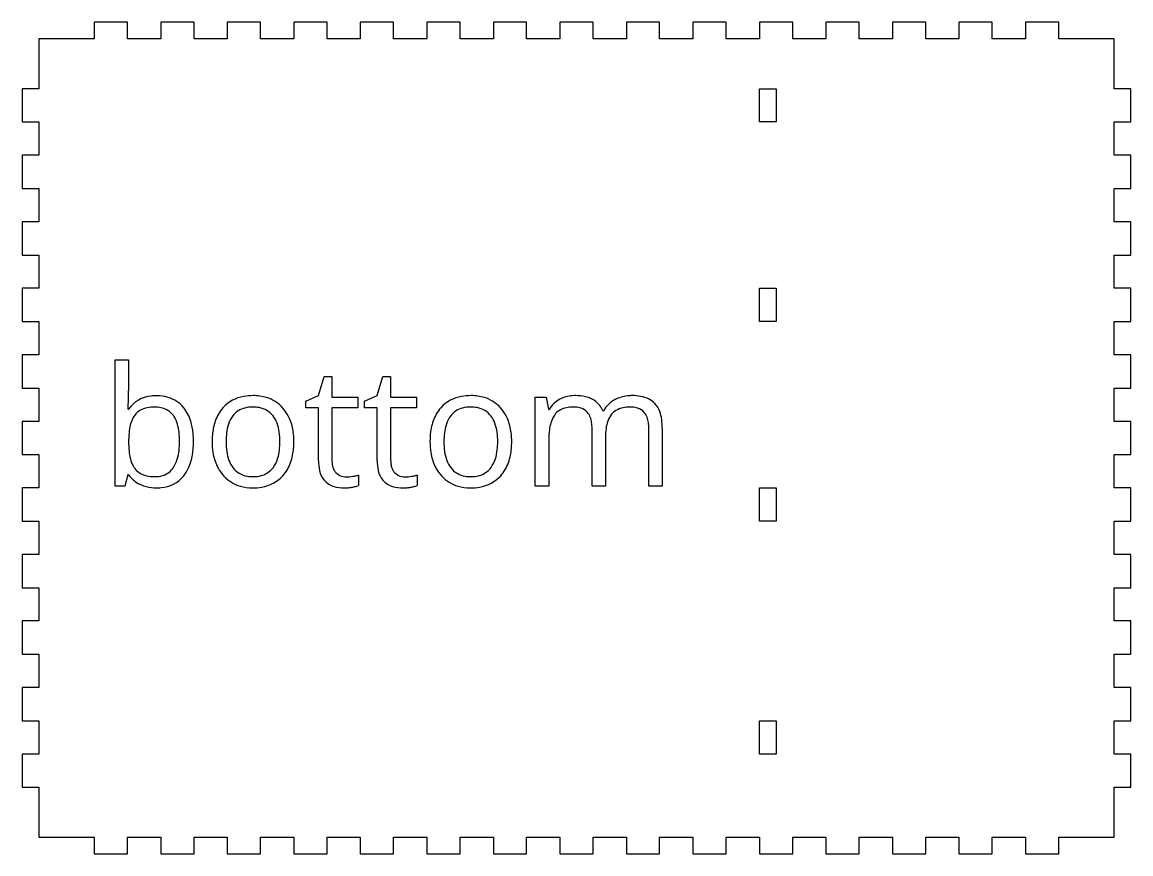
# Model space of a CAD drawing. Header units: millimetres. Extents: x 28 to 592, y 116 to 590.
# Drawn here: x 383.9 to 583.9, y 439.5 to 589.5 of the extents above; entities that cross this region are included whole.
import ezdxf

# ---------------------------------------------------------------- set-up
doc = ezdxf.new("R2010")
doc.units = ezdxf.units.MM
for name, color, linetype in [('back_outsideCutPath', 7, 'Continuous'), ('bottom_labelLayer', 7, 'Continuous'), ('bottom_outsideCutPath', 7, 'Continuous')]:
    doc.layers.add(name, color=color, linetype=linetype)

msp = doc.modelspace()

# ---------------------------------------------------------------- linework, layer by layer
at = {"layer": 'back_outsideCutPath', "color": 18, "linetype": 'Continuous', "lineweight": 25, "true_color": 0x000000}
for points in [[(516.94, 571.54), (516.94, 577.54)], [(516.94, 577.54), (519.94, 577.54)], [(519.94, 577.54), (519.94, 571.54)], [(519.94, 571.54), (516.94, 571.54)], [(516.94, 535.54), (516.94, 541.54)], [(516.94, 541.54), (519.94, 541.54)], [(519.94, 541.54), (519.94, 535.54)], [(519.94, 535.54), (516.94, 535.54)], [(516.94, 499.54), (516.94, 505.54)], [(516.94, 505.54), (519.94, 505.54)], [(519.94, 505.54), (519.94, 499.54)], [(519.94, 499.54), (516.94, 499.54)], [(516.94, 457.54), (516.94, 463.54)], [(516.94, 463.54), (519.94, 463.54)], [(519.94, 463.54), (519.94, 457.54)], [(519.94, 457.54), (516.94, 457.54)]]:
    msp.add_lwpolyline(points, dxfattribs=at)
at = {"layer": 'bottom_labelLayer', "color": 18, "linetype": 'Continuous', "lineweight": 25, "true_color": 0x000000}
for points in [[(400.71, 505.83), (400.71, 528.62)], [(400.71, 528.62), (403.14, 528.62)], [(403.14, 528.62), (403.14, 523.09)], [(437.39, 522.18), (438.41, 525.61)], [(438.41, 525.61), (439.82, 525.61)], [(439.82, 525.61), (439.82, 521.89)], [(447.98, 522.18), (449.01, 525.61)], [(449.01, 525.61), (450.41, 525.61)], [(450.41, 525.61), (450.41, 521.89)], [(435.09, 521.17), (437.39, 522.18)], [(445.68, 521.17), (447.98, 522.18)], [(435.09, 520), (435.09, 521.17)], [(439.82, 521.89), (444.48, 521.89)], [(444.48, 521.89), (444.48, 520)], [(445.68, 520), (445.68, 521.17)], [(450.41, 521.89), (455.07, 521.89)], [(455.07, 521.89), (455.07, 520)], [(476.51, 505.83), (476.51, 521.89)], [(476.51, 521.89), (478.49, 521.89)], [(478.49, 521.89), (478.89, 519.69)], [(403.02, 519.75), (403.14, 519.75)], [(437.39, 520), (435.09, 520)], [(437.39, 510.44), (437.39, 520)], [(444.48, 520), (439.82, 520)], [(439.82, 520), (439.82, 510.55)], [(447.98, 520), (445.68, 520)], [(447.98, 510.44), (447.98, 520)], [(455.07, 520), (450.41, 520)], [(450.41, 520), (450.41, 510.55)], [(478.89, 519.69), (479.01, 519.69)], [(488.67, 519.45), (488.79, 519.45)], [(486.74, 505.83), (486.74, 516.27)], [(496.98, 505.83), (496.98, 516.27)], [(499.41, 516.3), (499.41, 505.83)], [(478.95, 514.25), (478.95, 505.83)], [(489.17, 514.8), (489.17, 505.83)], [(402.97, 507.9), (402.45, 505.83)], [(403.14, 507.9), (402.97, 507.9)], [(444.6, 507.84), (444.6, 505.98)], [(455.19, 507.84), (455.19, 505.98)], [(402.45, 505.83), (400.71, 505.83)], [(478.95, 505.83), (476.51, 505.83)], [(489.17, 505.83), (486.74, 505.83)], [(499.41, 505.83), (496.98, 505.83)]]:
    msp.add_lwpolyline(points, dxfattribs=at)
for points in [[(403.11, 521.37), (403.13, 521.94), (403.14, 522.52), (403.14, 523.09)], [(407.18, 522.09), (405.55, 521.94), (404.07, 521.09), (403.14, 519.75)], [(408.18, 522.15), (407.84, 522.15), (407.51, 522.13), (407.18, 522.09)], [(410.27, 521.87), (409.59, 522.06), (408.89, 522.16), (408.18, 522.15)], [(423.92, 522.03), (422.47, 521.8), (421.14, 521.08), (420.16, 519.99)], [(425.61, 522.18), (425.04, 522.18), (424.48, 522.13), (423.92, 522.03)], [(428.01, 521.84), (427.23, 522.07), (426.42, 522.19), (425.61, 522.18)], [(463.22, 522.03), (461.77, 521.8), (460.45, 521.08), (459.46, 519.99)], [(464.91, 522.18), (464.34, 522.18), (463.78, 522.13), (463.22, 522.03)], [(467.31, 521.84), (466.53, 522.07), (465.73, 522.19), (464.91, 522.18)], [(483.23, 522.16), (482.43, 522.11), (481.65, 521.89), (480.95, 521.52)], [(483.75, 522.18), (483.58, 522.18), (483.4, 522.17), (483.23, 522.16)], [(485.54, 521.99), (484.95, 522.12), (484.35, 522.18), (483.75, 522.18)], [(493.13, 522.13), (492.34, 522.05), (491.57, 521.82), (490.87, 521.45)], [(493.98, 522.18), (493.69, 522.18), (493.41, 522.16), (493.13, 522.13)], [(495.51, 522.05), (495, 522.14), (494.49, 522.18), (493.98, 522.18)], [(497.03, 521.54), (496.55, 521.79), (496.04, 521.96), (495.51, 522.05)], [(403.03, 519.84), (403.07, 520.35), (403.1, 520.86), (403.11, 521.37)], [(407.83, 520.11), (407.38, 520.12), (406.94, 520.08), (406.5, 519.99)], [(408.97, 520), (408.59, 520.08), (408.21, 520.12), (407.83, 520.11)], [(411.23, 518.57), (410.69, 519.33), (409.88, 519.84), (408.97, 520)], [(413.09, 519.99), (412.37, 520.89), (411.39, 521.55), (410.27, 521.87)], [(425.54, 520.11), (425.05, 520.12), (424.57, 520.06), (424.1, 519.94)], [(426.71, 520.01), (426.32, 520.08), (425.93, 520.11), (425.54, 520.11)], [(429.19, 518.52), (428.58, 519.31), (427.69, 519.84), (426.71, 520.01)], [(430.97, 519.94), (430.18, 520.84), (429.15, 521.5), (428.01, 521.84)], [(464.84, 520.11), (464.35, 520.12), (463.87, 520.06), (463.4, 519.94)], [(466.01, 520.01), (465.62, 520.08), (465.23, 520.11), (464.84, 520.11)], [(468.49, 518.52), (467.88, 519.31), (466.99, 519.84), (466.01, 520.01)], [(470.27, 519.94), (469.48, 520.84), (468.46, 521.5), (467.31, 521.84)], [(480.95, 521.52), (480.14, 521.11), (479.47, 520.47), (479.01, 519.69)], [(483.36, 520.11), (482.94, 520.12), (482.52, 520.08), (482.11, 519.99)], [(483.81, 520.1), (483.66, 520.11), (483.51, 520.11), (483.36, 520.11)], [(484.75, 519.92), (484.44, 520.01), (484.13, 520.07), (483.81, 520.1)], [(487.41, 521.13), (486.86, 521.55), (486.22, 521.85), (485.54, 521.99)], [(488.67, 519.45), (488.4, 520.11), (487.97, 520.69), (487.41, 521.13)], [(490.7, 521.35), (489.91, 520.9), (489.25, 520.25), (488.79, 519.45)], [(490.87, 521.45), (490.81, 521.42), (490.76, 521.38), (490.7, 521.35)], [(493.61, 520.11), (493.18, 520.12), (492.76, 520.08), (492.34, 519.99)], [(494.03, 520.1), (493.89, 520.11), (493.75, 520.11), (493.61, 520.11)], [(494.97, 519.92), (494.66, 520.02), (494.35, 520.08), (494.03, 520.1)], [(498.06, 520.78), (497.76, 521.09), (497.41, 521.34), (497.03, 521.54)], [(498.95, 519.31), (498.76, 519.86), (498.45, 520.36), (498.06, 520.78)], [(403.02, 519.75), (403.03, 519.78), (403.03, 519.81), (403.03, 519.84)], [(404.24, 518.68), (403.98, 518.34), (403.78, 517.95), (403.64, 517.54)], [(405.18, 519.51), (404.81, 519.3), (404.5, 519.02), (404.24, 518.68)], [(406.5, 519.99), (406.04, 519.91), (405.59, 519.74), (405.18, 519.51)], [(411.34, 518.41), (411.3, 518.47), (411.27, 518.52), (411.23, 518.57)], [(411.94, 517.05), (411.81, 517.53), (411.6, 517.99), (411.34, 518.41)], [(414.35, 517.57), (414.09, 518.45), (413.66, 519.27), (413.09, 519.99)], [(419.34, 518.84), (418.9, 518.06), (418.59, 517.2), (418.42, 516.31)], [(420.16, 519.99), (419.85, 519.64), (419.57, 519.25), (419.34, 518.84)], [(421.93, 518.55), (421.59, 518.09), (421.33, 517.58), (421.15, 517.04)], [(424.1, 519.94), (423.24, 519.74), (422.48, 519.24), (421.93, 518.55)], [(429.92, 517.19), (429.75, 517.67), (429.5, 518.12), (429.19, 518.52)], [(432.62, 516.73), (432.33, 517.92), (431.77, 519.02), (430.97, 519.94)], [(458.64, 518.84), (458.2, 518.06), (457.89, 517.2), (457.72, 516.31)], [(459.46, 519.99), (459.15, 519.64), (458.87, 519.25), (458.64, 518.84)], [(461.24, 518.55), (460.89, 518.09), (460.63, 517.58), (460.46, 517.04)], [(463.4, 519.94), (462.54, 519.74), (461.78, 519.24), (461.24, 518.55)], [(469.22, 517.19), (469.05, 517.67), (468.8, 518.12), (468.49, 518.52)], [(471.92, 516.73), (471.64, 517.92), (471.07, 519.02), (470.27, 519.94)], [(480.01, 518.74), (479.75, 518.4), (479.54, 518.01), (479.4, 517.59)], [(480.76, 519.45), (480.47, 519.25), (480.22, 519.02), (480.01, 518.74)], [(482.11, 519.99), (481.63, 519.9), (481.17, 519.71), (480.76, 519.45)], [(485.92, 519.15), (485.61, 519.51), (485.2, 519.78), (484.75, 519.92)], [(486.42, 518.3), (486.3, 518.61), (486.13, 518.9), (485.92, 519.15)], [(486.67, 517.33), (486.62, 517.66), (486.54, 517.99), (486.42, 518.3)], [(490.26, 518.81), (489.96, 518.44), (489.73, 518.02), (489.57, 517.58)], [(491.01, 519.47), (490.72, 519.29), (490.47, 519.07), (490.26, 518.81)], [(492.34, 519.99), (491.87, 519.9), (491.42, 519.72), (491.01, 519.47)], [(496.16, 519.15), (495.84, 519.52), (495.43, 519.78), (494.97, 519.92)], [(496.66, 518.3), (496.54, 518.61), (496.37, 518.9), (496.16, 519.15)], [(496.91, 517.33), (496.86, 517.66), (496.78, 517.99), (496.66, 518.3)], [(499.31, 517.85), (499.24, 518.35), (499.13, 518.84), (498.95, 519.31)], [(403.31, 516.21), (403.23, 515.7), (403.18, 515.18), (403.16, 514.67)], [(403.64, 517.54), (403.49, 517.1), (403.38, 516.66), (403.31, 516.21)], [(412.24, 515.54), (412.18, 516.05), (412.08, 516.55), (411.94, 517.05)], [(414.78, 515.38), (414.71, 516.12), (414.57, 516.85), (414.35, 517.57)], [(418.42, 516.31), (418.27, 515.51), (418.19, 514.69), (418.2, 513.87)], [(421.15, 517.04), (420.99, 516.53), (420.88, 516.02), (420.81, 515.49)], [(430.32, 515.6), (430.24, 516.15), (430.11, 516.68), (429.92, 517.19)], [(432.95, 514.26), (432.93, 515.09), (432.82, 515.92), (432.62, 516.73)], [(457.72, 516.31), (457.57, 515.51), (457.5, 514.69), (457.5, 513.87)], [(460.46, 517.04), (460.29, 516.53), (460.18, 516.02), (460.12, 515.49)], [(469.62, 515.6), (469.54, 516.15), (469.41, 516.68), (469.22, 517.19)], [(472.25, 514.26), (472.23, 515.09), (472.12, 515.92), (471.92, 516.73)], [(479.09, 516.32), (479.02, 515.82), (478.97, 515.32), (478.96, 514.82)], [(479.4, 517.59), (479.26, 517.18), (479.16, 516.75), (479.09, 516.32)], [(486.74, 516.27), (486.74, 516.63), (486.72, 516.98), (486.67, 517.33)], [(489.27, 516.27), (489.2, 515.79), (489.17, 515.31), (489.17, 514.82)], [(489.57, 517.58), (489.43, 517.15), (489.32, 516.72), (489.27, 516.27)], [(496.98, 516.27), (496.98, 516.63), (496.96, 516.98), (496.91, 517.33)], [(499.41, 516.3), (499.41, 516.82), (499.38, 517.34), (499.31, 517.85)], [(403.16, 514.67), (403.15, 514.4), (403.14, 514.14), (403.14, 513.87)], [(412.33, 513.9), (412.33, 514.45), (412.3, 515), (412.24, 515.54)], [(414.84, 513.87), (414.85, 514.37), (414.82, 514.88), (414.78, 515.38)], [(420.81, 515.49), (420.75, 514.95), (420.72, 514.41), (420.72, 513.87)], [(430.43, 513.87), (430.43, 514.45), (430.4, 515.03), (430.32, 515.6)], [(432.95, 513.87), (432.95, 514), (432.95, 514.13), (432.95, 514.26)], [(460.12, 515.49), (460.05, 514.95), (460.02, 514.41), (460.02, 513.87)], [(469.73, 513.87), (469.74, 514.45), (469.7, 515.03), (469.62, 515.6)], [(472.25, 513.87), (472.25, 514), (472.25, 514.13), (472.25, 514.26)], [(478.96, 514.82), (478.95, 514.63), (478.95, 514.44), (478.95, 514.25)], [(489.17, 514.82), (489.17, 514.81), (489.17, 514.8), (489.17, 514.8)], [(403.14, 513.87), (403.14, 513.32), (403.17, 512.76), (403.22, 512.21)], [(403.22, 512.21), (403.27, 511.73), (403.35, 511.25), (403.47, 510.77)], [(411.92, 510.7), (412.07, 511.21), (412.18, 511.74), (412.24, 512.27)], [(412.24, 512.27), (412.3, 512.81), (412.33, 513.36), (412.33, 513.9)], [(414.66, 511.47), (414.79, 512.27), (414.85, 513.07), (414.84, 513.87)], [(418.2, 513.87), (418.2, 513.21), (418.25, 512.55), (418.35, 511.9)], [(420.72, 513.87), (420.72, 513.28), (420.76, 512.7), (420.84, 512.11)], [(420.84, 512.11), (420.91, 511.56), (421.05, 511.02), (421.24, 510.5)], [(430.01, 510.76), (430.17, 511.29), (430.29, 511.83), (430.35, 512.39)], [(430.35, 512.39), (430.41, 512.88), (430.43, 513.38), (430.43, 513.87)], [(432.73, 511.43), (432.88, 512.23), (432.96, 513.05), (432.95, 513.87)], [(457.5, 513.87), (457.5, 513.21), (457.55, 512.55), (457.65, 511.9)], [(460.02, 513.87), (460.02, 513.28), (460.06, 512.7), (460.14, 512.11)], [(460.14, 512.11), (460.21, 511.56), (460.35, 511.02), (460.54, 510.5)], [(469.31, 510.76), (469.48, 511.29), (469.59, 511.83), (469.65, 512.39)], [(469.65, 512.39), (469.71, 512.88), (469.73, 513.38), (469.73, 513.87)], [(472.03, 511.43), (472.18, 512.23), (472.26, 513.05), (472.25, 513.87)], [(403.47, 510.77), (403.58, 510.34), (403.74, 509.91), (403.95, 509.51)], [(411.23, 509.21), (411.53, 509.67), (411.76, 510.17), (411.92, 510.7)], [(413.97, 509.17), (414.3, 509.9), (414.53, 510.68), (414.66, 511.47)], [(418.35, 511.9), (418.49, 511.05), (418.74, 510.23), (419.11, 509.45)], [(421.24, 510.5), (421.41, 510.03), (421.65, 509.59), (421.95, 509.19)], [(429.19, 509.18), (429.55, 509.66), (429.83, 510.19), (430.01, 510.76)], [(431.78, 508.85), (432.24, 509.65), (432.56, 510.52), (432.73, 511.43)], [(437.39, 510.44), (437.38, 509.84), (437.45, 509.24), (437.58, 508.66)], [(439.82, 510.55), (439.82, 510.26), (439.84, 509.97), (439.89, 509.69)], [(447.98, 510.44), (447.97, 509.84), (448.04, 509.24), (448.17, 508.66)], [(450.41, 510.55), (450.41, 510.26), (450.43, 509.97), (450.48, 509.69)], [(457.65, 511.9), (457.79, 511.05), (458.04, 510.23), (458.41, 509.45)], [(460.54, 510.5), (460.71, 510.03), (460.95, 509.59), (461.25, 509.19)], [(468.49, 509.18), (468.85, 509.66), (469.13, 510.19), (469.31, 510.76)], [(471.08, 508.85), (471.54, 509.65), (471.86, 510.52), (472.03, 511.43)], [(403.95, 509.51), (404.05, 509.35), (404.15, 509.18), (404.27, 509.03)], [(404.27, 509.03), (404.72, 508.45), (405.35, 508.03), (406.06, 507.82)], [(409.26, 507.76), (410.07, 507.99), (410.77, 508.5), (411.23, 509.21)], [(413.08, 507.73), (413.43, 508.17), (413.73, 508.65), (413.97, 509.17)], [(419.11, 509.45), (419.16, 509.33), (419.22, 509.22), (419.28, 509.1)], [(419.28, 509.1), (419.84, 508.05), (420.67, 507.17), (421.69, 506.55)], [(421.95, 509.19), (422.58, 508.36), (423.51, 507.81), (424.55, 507.66)], [(427.06, 507.76), (427.91, 507.98), (428.66, 508.48), (429.19, 509.18)], [(430.97, 507.74), (431.28, 508.08), (431.55, 508.46), (431.78, 508.85)], [(437.58, 508.66), (437.83, 507.29), (438.84, 506.18), (440.18, 505.79)], [(439.89, 509.69), (439.94, 509.39), (440.03, 509.11), (440.16, 508.84)], [(440.16, 508.84), (440.25, 508.65), (440.37, 508.48), (440.51, 508.32)], [(440.51, 508.32), (440.87, 507.92), (441.36, 507.65), (441.9, 507.58)], [(448.17, 508.66), (448.42, 507.29), (449.43, 506.18), (450.77, 505.79)], [(450.48, 509.69), (450.53, 509.39), (450.62, 509.11), (450.75, 508.84)], [(450.75, 508.84), (450.84, 508.65), (450.96, 508.48), (451.1, 508.32)], [(451.1, 508.32), (451.46, 507.92), (451.95, 507.65), (452.49, 507.58)], [(458.41, 509.45), (458.47, 509.33), (458.52, 509.22), (458.59, 509.1)], [(458.59, 509.1), (459.14, 508.05), (459.97, 507.17), (460.99, 506.55)], [(461.25, 509.19), (461.88, 508.36), (462.81, 507.81), (463.85, 507.66)], [(466.36, 507.76), (467.21, 507.98), (467.96, 508.48), (468.49, 509.18)], [(470.27, 507.74), (470.58, 508.08), (470.85, 508.46), (471.08, 508.85)], [(403.14, 507.9), (403.7, 507.12), (404.45, 506.51), (405.32, 506.12)], [(405.32, 506.12), (405.64, 505.97), (405.98, 505.85), (406.33, 505.76)], [(406.06, 507.82), (406.49, 507.69), (406.94, 507.61), (407.39, 507.59)], [(407.39, 507.59), (407.55, 507.58), (407.72, 507.57), (407.89, 507.57)], [(407.89, 507.57), (408.35, 507.57), (408.82, 507.63), (409.26, 507.76)], [(408.99, 505.58), (410.59, 505.69), (412.08, 506.47), (413.08, 507.73)], [(421.69, 506.55), (422.17, 506.25), (422.69, 506.02), (423.24, 505.86)], [(424.55, 507.66), (424.88, 507.6), (425.23, 507.57), (425.57, 507.57)], [(425.57, 507.57), (426.07, 507.57), (426.57, 507.63), (427.06, 507.76)], [(427.16, 505.68), (428.63, 505.91), (429.98, 506.64), (430.97, 507.74)], [(441.9, 507.58), (442.06, 507.56), (442.23, 507.54), (442.4, 507.54)], [(442.4, 507.54), (442.79, 507.54), (443.18, 507.57), (443.57, 507.63)], [(443.57, 507.63), (443.59, 507.63), (443.62, 507.64), (443.64, 507.64)], [(443.64, 507.64), (443.76, 507.66), (443.88, 507.68), (443.99, 507.7)], [(443.99, 507.7), (444.1, 507.72), (444.2, 507.74), (444.31, 507.76)], [(444.31, 507.76), (444.39, 507.78), (444.48, 507.8), (444.56, 507.83)], [(444.56, 507.83), (444.57, 507.83), (444.59, 507.83), (444.6, 507.84)], [(452.49, 507.58), (452.65, 507.56), (452.82, 507.54), (452.99, 507.54)], [(452.99, 507.54), (453.38, 507.54), (453.77, 507.57), (454.16, 507.63)], [(454.16, 507.63), (454.18, 507.63), (454.21, 507.64), (454.23, 507.64)], [(454.23, 507.64), (454.35, 507.66), (454.47, 507.68), (454.59, 507.7)], [(454.59, 507.7), (454.69, 507.72), (454.79, 507.74), (454.9, 507.76)], [(454.9, 507.76), (454.98, 507.78), (455.07, 507.8), (455.15, 507.83)], [(455.15, 507.83), (455.17, 507.83), (455.18, 507.83), (455.19, 507.84)], [(460.99, 506.55), (461.47, 506.25), (462, 506.02), (462.54, 505.86)], [(463.85, 507.66), (464.18, 507.6), (464.53, 507.57), (464.87, 507.57)], [(464.87, 507.57), (465.37, 507.57), (465.87, 507.63), (466.36, 507.76)], [(466.46, 505.68), (467.93, 505.91), (469.28, 506.64), (470.27, 507.74)], [(406.33, 505.76), (406.93, 505.61), (407.56, 505.53), (408.18, 505.54)], [(408.18, 505.54), (408.45, 505.54), (408.72, 505.55), (408.99, 505.58)], [(423.24, 505.86), (423.98, 505.64), (424.74, 505.53), (425.51, 505.54)], [(425.51, 505.54), (426.06, 505.54), (426.61, 505.58), (427.16, 505.68)], [(440.18, 505.79), (440.78, 505.61), (441.41, 505.53), (442.05, 505.54)], [(442.05, 505.54), (442.07, 505.54), (442.1, 505.54), (442.13, 505.54)], [(442.13, 505.54), (442.33, 505.54), (442.54, 505.55), (442.74, 505.57)], [(442.74, 505.57), (442.97, 505.59), (443.2, 505.62), (443.43, 505.66)], [(443.43, 505.66), (443.48, 505.67), (443.53, 505.68), (443.58, 505.69)], [(443.58, 505.69), (443.71, 505.71), (443.84, 505.74), (443.97, 505.77)], [(443.97, 505.77), (444.09, 505.8), (444.2, 505.83), (444.31, 505.86)], [(444.31, 505.86), (444.41, 505.9), (444.5, 505.93), (444.6, 505.98)], [(450.77, 505.79), (451.37, 505.61), (452, 505.53), (452.64, 505.54)], [(452.64, 505.54), (452.67, 505.54), (452.69, 505.54), (452.72, 505.54)], [(452.72, 505.54), (452.93, 505.54), (453.13, 505.55), (453.34, 505.57)], [(453.34, 505.57), (453.56, 505.59), (453.79, 505.62), (454.02, 505.66)], [(454.02, 505.66), (454.07, 505.67), (454.12, 505.68), (454.17, 505.69)], [(454.17, 505.69), (454.3, 505.71), (454.43, 505.74), (454.56, 505.77)], [(454.56, 505.77), (454.68, 505.8), (454.79, 505.83), (454.9, 505.86)], [(454.9, 505.86), (455, 505.9), (455.09, 505.93), (455.19, 505.98)], [(462.54, 505.86), (463.28, 505.64), (464.04, 505.53), (464.81, 505.54)], [(464.81, 505.54), (465.36, 505.54), (465.92, 505.58), (466.46, 505.68)]]:
    msp.add_open_spline(points, degree=3, dxfattribs=at)
at = {"layer": 'bottom_outsideCutPath', "color": 18, "linetype": 'Continuous', "lineweight": 25, "true_color": 0x000000}
for points in [[(402.94, 589.54), (396.94, 589.54)], [(396.94, 589.54), (396.94, 586.54)], [(402.94, 586.54), (402.94, 589.54)], [(414.94, 589.54), (408.94, 589.54)], [(408.94, 589.54), (408.94, 586.54)], [(414.94, 586.54), (414.94, 589.54)], [(426.94, 589.54), (420.94, 589.54)], [(420.94, 589.54), (420.94, 586.54)], [(426.94, 586.54), (426.94, 589.54)], [(438.94, 589.54), (432.94, 589.54)], [(432.94, 589.54), (432.94, 586.54)], [(438.94, 586.54), (438.94, 589.54)], [(450.94, 589.54), (444.94, 589.54)], [(444.94, 589.54), (444.94, 586.54)], [(450.94, 586.54), (450.94, 589.54)], [(462.94, 589.54), (456.94, 589.54)], [(456.94, 589.54), (456.94, 586.54)], [(462.94, 586.54), (462.94, 589.54)], [(474.94, 589.54), (468.94, 589.54)], [(468.94, 589.54), (468.94, 586.54)], [(474.94, 586.54), (474.94, 589.54)], [(486.94, 589.54), (480.94, 589.54)], [(480.94, 589.54), (480.94, 586.54)], [(486.94, 586.54), (486.94, 589.54)], [(498.94, 589.54), (492.94, 589.54)], [(492.94, 589.54), (492.94, 586.54)], [(498.94, 586.54), (498.94, 589.54)], [(510.94, 589.54), (504.94, 589.54)], [(504.94, 589.54), (504.94, 586.54)], [(510.94, 586.54), (510.94, 589.54)], [(522.94, 589.54), (516.94, 589.54)], [(516.94, 589.54), (516.94, 586.54)], [(522.94, 586.54), (522.94, 589.54)], [(534.94, 589.54), (528.94, 589.54)], [(528.94, 589.54), (528.94, 586.54)], [(534.94, 586.54), (534.94, 589.54)], [(546.94, 589.54), (540.94, 589.54)], [(540.94, 589.54), (540.94, 586.54)], [(546.94, 586.54), (546.94, 589.54)], [(558.94, 589.54), (552.94, 589.54)], [(552.94, 589.54), (552.94, 586.54)], [(558.94, 586.54), (558.94, 589.54)], [(570.94, 589.54), (564.94, 589.54)], [(564.94, 589.54), (564.94, 586.54)], [(570.94, 586.54), (570.94, 589.54)], [(386.94, 586.54), (386.94, 577.54)], [(390.94, 586.54), (386.94, 586.54)], [(396.94, 586.54), (390.94, 586.54)], [(408.94, 586.54), (402.94, 586.54)], [(420.94, 586.54), (414.94, 586.54)], [(432.94, 586.54), (426.94, 586.54)], [(444.94, 586.54), (438.94, 586.54)], [(456.94, 586.54), (450.94, 586.54)], [(468.94, 586.54), (462.94, 586.54)], [(480.94, 586.54), (474.94, 586.54)], [(492.94, 586.54), (486.94, 586.54)], [(504.94, 586.54), (498.94, 586.54)], [(516.94, 586.54), (510.94, 586.54)], [(528.94, 586.54), (522.94, 586.54)], [(540.94, 586.54), (534.94, 586.54)], [(552.94, 586.54), (546.94, 586.54)], [(564.94, 586.54), (558.94, 586.54)], [(580.94, 586.54), (570.94, 586.54)], [(580.94, 583.54), (580.94, 586.54)], [(580.94, 577.54), (580.94, 583.54)], [(386.94, 577.54), (383.94, 577.54)], [(383.94, 577.54), (383.94, 571.54)], [(583.94, 577.54), (580.94, 577.54)], [(583.94, 571.54), (583.94, 577.54)], [(383.94, 571.54), (386.94, 571.54)], [(386.94, 571.54), (386.94, 565.54)], [(580.94, 565.54), (580.94, 571.54)], [(580.94, 571.54), (583.94, 571.54)], [(386.94, 565.54), (383.94, 565.54)], [(383.94, 565.54), (383.94, 559.54)], [(583.94, 565.54), (580.94, 565.54)], [(583.94, 559.54), (583.94, 565.54)], [(383.94, 559.54), (386.94, 559.54)], [(386.94, 559.54), (386.94, 553.54)], [(580.94, 553.54), (580.94, 559.54)], [(580.94, 559.54), (583.94, 559.54)], [(386.94, 553.54), (383.94, 553.54)], [(383.94, 553.54), (383.94, 547.54)], [(583.94, 553.54), (580.94, 553.54)], [(583.94, 547.54), (583.94, 553.54)], [(383.94, 547.54), (386.94, 547.54)], [(386.94, 547.54), (386.94, 541.54)], [(580.94, 541.54), (580.94, 547.54)], [(580.94, 547.54), (583.94, 547.54)], [(386.94, 541.54), (383.94, 541.54)], [(383.94, 541.54), (383.94, 535.54)], [(583.94, 541.54), (580.94, 541.54)], [(583.94, 535.54), (583.94, 541.54)], [(383.94, 535.54), (386.94, 535.54)], [(386.94, 535.54), (386.94, 529.54)], [(580.94, 529.54), (580.94, 535.54)], [(580.94, 535.54), (583.94, 535.54)], [(386.94, 529.54), (383.94, 529.54)], [(383.94, 529.54), (383.94, 523.54)], [(583.94, 529.54), (580.94, 529.54)], [(583.94, 523.54), (583.94, 529.54)], [(383.94, 523.54), (386.94, 523.54)], [(386.94, 523.54), (386.94, 517.54)], [(580.94, 517.54), (580.94, 523.54)], [(580.94, 523.54), (583.94, 523.54)], [(386.94, 517.54), (383.94, 517.54)], [(383.94, 517.54), (383.94, 511.54)], [(583.94, 517.54), (580.94, 517.54)], [(583.94, 511.54), (583.94, 517.54)], [(383.94, 511.54), (386.94, 511.54)], [(386.94, 511.54), (386.94, 505.54)], [(580.94, 505.54), (580.94, 511.54)], [(580.94, 511.54), (583.94, 511.54)], [(386.94, 505.54), (383.94, 505.54)], [(383.94, 505.54), (383.94, 499.54)], [(583.94, 505.54), (580.94, 505.54)], [(583.94, 499.54), (583.94, 505.54)], [(383.94, 499.54), (386.94, 499.54)], [(386.94, 499.54), (386.94, 493.54)], [(580.94, 493.54), (580.94, 499.54)], [(580.94, 499.54), (583.94, 499.54)], [(386.94, 493.54), (383.94, 493.54)], [(383.94, 493.54), (383.94, 487.54)], [(583.94, 493.54), (580.94, 493.54)], [(583.94, 487.54), (583.94, 493.54)], [(383.94, 487.54), (386.94, 487.54)], [(386.94, 487.54), (386.94, 481.54)], [(580.94, 481.54), (580.94, 487.54)], [(580.94, 487.54), (583.94, 487.54)], [(386.94, 481.54), (383.94, 481.54)], [(383.94, 481.54), (383.94, 475.54)], [(583.94, 481.54), (580.94, 481.54)], [(583.94, 475.54), (583.94, 481.54)], [(383.94, 475.54), (386.94, 475.54)], [(386.94, 475.54), (386.94, 469.54)], [(580.94, 469.54), (580.94, 475.54)], [(580.94, 475.54), (583.94, 475.54)], [(386.94, 469.54), (383.94, 469.54)], [(383.94, 469.54), (383.94, 463.54)], [(583.94, 469.54), (580.94, 469.54)], [(583.94, 463.54), (583.94, 469.54)], [(383.94, 463.54), (386.94, 463.54)], [(386.94, 463.54), (386.94, 457.54)], [(580.94, 457.54), (580.94, 463.54)], [(580.94, 463.54), (583.94, 463.54)], [(386.94, 457.54), (383.94, 457.54)], [(383.94, 457.54), (383.94, 451.54)], [(583.94, 457.54), (580.94, 457.54)], [(583.94, 451.54), (583.94, 457.54)], [(383.94, 451.54), (386.94, 451.54)], [(386.94, 451.54), (386.94, 445.54)], [(580.94, 442.54), (580.94, 451.54)], [(580.94, 451.54), (583.94, 451.54)], [(386.94, 445.54), (386.94, 442.54)], [(386.94, 442.54), (396.94, 442.54)], [(396.94, 442.54), (396.94, 439.54)], [(402.94, 439.54), (402.94, 442.54)], [(402.94, 442.54), (408.94, 442.54)], [(408.94, 442.54), (408.94, 439.54)], [(414.94, 439.54), (414.94, 442.54)], [(414.94, 442.54), (420.94, 442.54)], [(420.94, 442.54), (420.94, 439.54)], [(426.94, 439.54), (426.94, 442.54)], [(426.94, 442.54), (432.94, 442.54)], [(432.94, 442.54), (432.94, 439.54)], [(438.94, 439.54), (438.94, 442.54)], [(438.94, 442.54), (444.94, 442.54)], [(444.94, 442.54), (444.94, 439.54)], [(450.94, 439.54), (450.94, 442.54)], [(450.94, 442.54), (456.94, 442.54)], [(456.94, 442.54), (456.94, 439.54)], [(462.94, 439.54), (462.94, 442.54)], [(462.94, 442.54), (468.94, 442.54)], [(468.94, 442.54), (468.94, 439.54)], [(474.94, 439.54), (474.94, 442.54)], [(474.94, 442.54), (480.94, 442.54)], [(480.94, 442.54), (480.94, 439.54)], [(486.94, 439.54), (486.94, 442.54)], [(486.94, 442.54), (492.94, 442.54)], [(492.94, 442.54), (492.94, 439.54)], [(498.94, 439.54), (498.94, 442.54)], [(498.94, 442.54), (504.94, 442.54)], [(504.94, 442.54), (504.94, 439.54)], [(510.94, 439.54), (510.94, 442.54)], [(510.94, 442.54), (516.94, 442.54)], [(516.94, 442.54), (516.94, 439.54)], [(522.94, 439.54), (522.94, 442.54)], [(522.94, 442.54), (528.94, 442.54)], [(528.94, 442.54), (528.94, 439.54)], [(534.94, 439.54), (534.94, 442.54)], [(534.94, 442.54), (540.94, 442.54)], [(540.94, 442.54), (540.94, 439.54)], [(546.94, 439.54), (546.94, 442.54)], [(546.94, 442.54), (552.94, 442.54)], [(552.94, 442.54), (552.94, 439.54)], [(558.94, 439.54), (558.94, 442.54)], [(558.94, 442.54), (564.94, 442.54)], [(564.94, 442.54), (564.94, 439.54)], [(570.94, 439.54), (570.94, 442.54)], [(570.94, 442.54), (576.94, 442.54)], [(576.94, 442.54), (580.94, 442.54)], [(396.94, 439.54), (402.94, 439.54)], [(408.94, 439.54), (414.94, 439.54)], [(420.94, 439.54), (426.94, 439.54)], [(432.94, 439.54), (438.94, 439.54)], [(444.94, 439.54), (450.94, 439.54)], [(456.94, 439.54), (462.94, 439.54)], [(468.94, 439.54), (474.94, 439.54)], [(480.94, 439.54), (486.94, 439.54)], [(492.94, 439.54), (498.94, 439.54)], [(504.94, 439.54), (510.94, 439.54)], [(516.94, 439.54), (522.94, 439.54)], [(528.94, 439.54), (534.94, 439.54)], [(540.94, 439.54), (546.94, 439.54)], [(552.94, 439.54), (558.94, 439.54)], [(564.94, 439.54), (570.94, 439.54)]]:
    msp.add_lwpolyline(points, dxfattribs=at)

doc.saveas('drawing.dxf')
